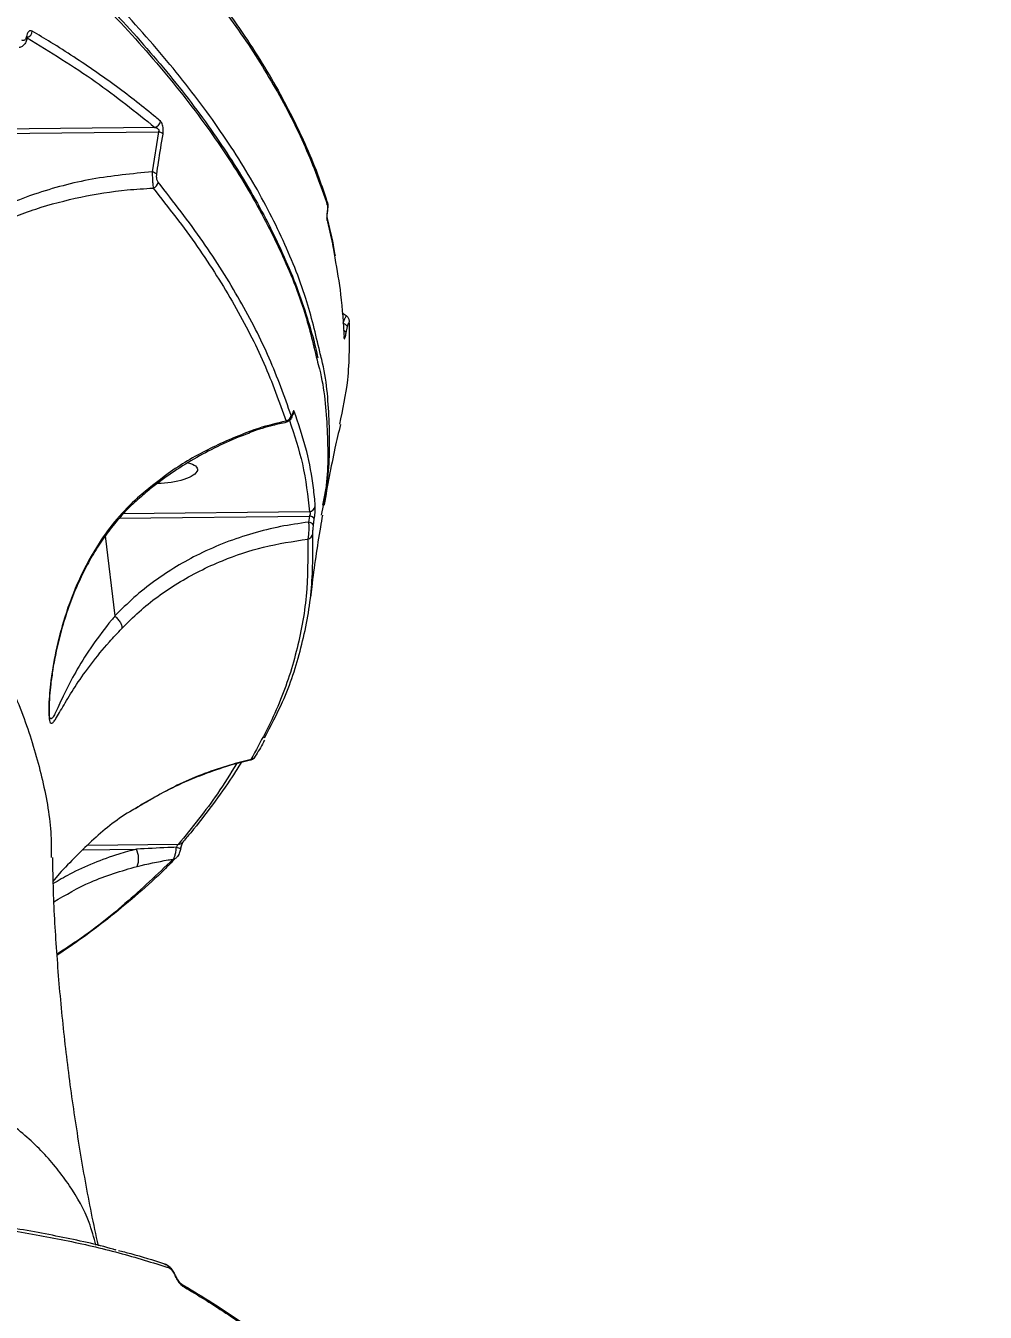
# Model space of a CAD drawing. Header units: millimetres. Extents: x -6028 to 5958, y -6064 to 4137.
# Drawn here: x 508.2 to 652.3, y -688.2 to -494.9 of the extents above; entities that cross this region are included whole.
import ezdxf

# ---------------------------------------------------------------- set-up
doc = ezdxf.new("R2010")
doc.units = ezdxf.units.MM
for name, color, linetype in [('DIKOM_ОБЪЕКТ', 7, 'Continuous'), ('DIKOM_РАЗМЕР_ЗОНА', 7, 'Continuous'), ('DIKOM_РАЗМЕР_ОБЪЕКТА', 7, 'Continuous')]:
    doc.layers.add(name, color=color, linetype=linetype)
doc.styles.add('style1', font='arial.ttf', dxfattribs={"width": 0.8})
doc.dimstyles.new('1-50', dxfattribs={"dimtxt": 300, "dimasz": 200, "dimexe": 100, "dimexo": 0, "dimgap": 100, "dimtad": 1, "dimtxsty": 'style1', "dimcen": 200, "dimclrd": 7, "dimclre": 7, "dimclrt": 7, "dimadec": 1, "dimazin": 2, "dimtfac": 1, "dimtmove": 0, "dimatfit": 2, "dimfxl": 0, "dimlwd": 25, "dimlwe": 18, "dimarcsym": 0})

# ---------------------------------------------------------------- blocks, each defined once
blk = doc.blocks.new('*D9')
at = {"layer": 'Defpoints', "color": 0, "transparency": 16777216}
for p in [(-6027.56, 1459.58), (4556.58, 1382.7), (4556.58, -5964.37)]:
    blk.add_point(p, dxfattribs=at)
at = {"layer": 'DIKOM_РАЗМЕР_ЗОНА', "color": 7, "lineweight": 18, "transparency": 16777216}
for p, q in [((-6027.56, 1459.58), (-6027.56, -6064.37)), ((4556.58, 1382.7), (4556.58, -6064.37))]:
    blk.add_line(p, q, dxfattribs=at)
at = {"layer": 'DIKOM_РАЗМЕР_ЗОНА', "color": 7, "lineweight": 25, "transparency": 16777216}
blk.add_line((-5827.56, -5964.37), (4356.58, -5964.37), dxfattribs=at)
at = {"layer": 'DIKOM_РАЗМЕР_ЗОНА', "color": 7, "transparency": 16777216}
for points in [[(-5827.56, -5931.03), (-5827.56, -5997.7), (-6027.56, -5964.37)], [(4356.58, -5931.03), (4356.58, -5997.7), (4556.58, -5964.37)]]:
    blk.add_solid(points, dxfattribs=at)
at = {"layer": 'DIKOM_РАЗМЕР_ЗОНА', "color": 7, "transparency": 16777216, "insert": (157.08, -5711.2), "char_height": 300, "attachment_point": 5, "style": 'style1'}
blk.add_mtext('10600', dxfattribs=at)
blk = doc.blocks.new('*D11')
at = {"layer": 'Defpoints', "color": 0, "transparency": 16777216}
for p in [(259.43, 2965.58), (1920.55, -3002.33), (4022.59, -3002.33)]:
    blk.add_point(p, dxfattribs=at)
at = {"layer": 'DIKOM_РАЗМЕР_ОБЪЕКТА', "color": 7, "lineweight": 18, "transparency": 16777216}
for p, q in [((259.43, 2965.58), (4122.59, 2965.58)), ((1920.55, -3002.33), (4122.59, -3002.33))]:
    blk.add_line(p, q, dxfattribs=at)
at = {"layer": 'DIKOM_РАЗМЕР_ОБЪЕКТА', "color": 7, "lineweight": 25, "transparency": 16777216}
blk.add_line((4022.59, 2765.58), (4022.59, -2802.33), dxfattribs=at)
at = {"layer": 'DIKOM_РАЗМЕР_ОБЪЕКТА', "color": 7, "transparency": 16777216}
for points in [[(3989.25, 2765.58), (4055.92, 2765.58), (4022.59, 2965.58)], [(3989.25, -2802.33), (4055.92, -2802.33), (4022.59, -3002.33)]]:
    blk.add_solid(points, dxfattribs=at)
at = {"layer": 'DIKOM_РАЗМЕР_ОБЪЕКТА', "color": 7, "transparency": 16777216, "insert": (3769.41, -24.42), "char_height": 300, "attachment_point": 5, "rotation": 90, "style": 'style1'}
blk.add_mtext('6000', dxfattribs=at)
blk = doc.blocks.new('*D12')
at = {"layer": 'Defpoints', "color": 0, "transparency": 16777216}
for p in [(3056.58, 1987.9), (-4027.97, 676.5), (3056.58, -3714.77)]:
    blk.add_point(p, dxfattribs=at)
at = {"layer": 'DIKOM_РАЗМЕР_ОБЪЕКТА', "color": 7, "lineweight": 18, "transparency": 16777216}
for p, q in [((3056.58, 1987.9), (3056.58, -3814.77)), ((-4027.97, 676.5), (-4027.97, -3814.77))]:
    blk.add_line(p, q, dxfattribs=at)
at = {"layer": 'DIKOM_РАЗМЕР_ОБЪЕКТА', "color": 7, "lineweight": 25, "transparency": 16777216}
blk.add_line((-3827.97, -3714.77), (2856.58, -3714.77), dxfattribs=at)
at = {"layer": 'DIKOM_РАЗМЕР_ОБЪЕКТА', "color": 7, "transparency": 16777216}
for points in [[(-3827.97, -3681.44), (-3827.97, -3748.11), (-4027.97, -3714.77)], [(2856.58, -3681.44), (2856.58, -3748.11), (3056.58, -3714.77)]]:
    blk.add_solid(points, dxfattribs=at)
at = {"layer": 'DIKOM_РАЗМЕР_ОБЪЕКТА', "color": 7, "transparency": 16777216, "insert": (20, -3461.6), "char_height": 300, "attachment_point": 5, "style": 'style1'}
blk.add_mtext('7100', dxfattribs=at)

msp = doc.modelspace()

# ---------------------------------------------------------------- linework, layer by layer
at = {"layer": 'DIKOM_ОБЪЕКТ', "color": 7, "linetype": 'Continuous', "lineweight": 15}
for p, q in [((527.629, -510.194), (485.048, -510.702)), ((484.974, -511.35), (528.164, -510.835)), ((528.164, -510.835), (527.223, -516.868)), ((555.742, -538.019), (556.369, -538.453)), ((556.369, -541.042), (556.57, -540.106)), ((556.066, -541.614), (556.066, -541.614)), ((550.836, -567.917), (522.883, -568.251)), ((522.266, -568.905), (550.83, -568.565)), ((550.83, -568.565), (550.712, -569.49)), ((551.452, -569.954), (551.57, -569.032)), ((520.176, -571.562), (521.616, -583.582)), ((542.059, -605.135), (542.013, -605.224)), ((531.143, -617.894), (517.505, -618.057)), ((531.784, -617.622), (531.796, -617.609)), ((512.038, -619.771), (512.038, -619.861)), ((516.846, -618.712), (524.852, -618.617)), ((513.231, -622.307), (512.311, -623.496))]:
    msp.add_line(p, q, dxfattribs=at)
at = {"layer": 'DIKOM_ОБЪЕКТ', "color": 7, "linetype": 'Continuous', "lineweight": 15, "flags": 128}
for points in [[(556.048, -541.828), (556.067, -541.676), (556.066, -541.614)], [(548.279, -553.382), (548.284, -553.357), (548.289, -553.224)], [(541.812, -555.869), (541.836, -555.998), (541.832, -556.049)], [(541.832, -556.049), (541.831, -556.049), (541.83, -556.05)], [(530.627, -682.647), (530.693, -682.676), (530.704, -682.691)]]:
    msp.add_lwpolyline(points, dxfattribs=at)
at = {"layer": 'DIKOM_ОБЪЕКТ', "color": 7, "linetype": 'Continuous', "lineweight": 15}
for centre, radius, start, end in [((508.153, -496.749), 0.279, 353.5789, 49.18338), ((508.082, -495.641), 1.125, 289.25604, 355.98433), ((527.365, -509.133), 1.093, 283.98987, 353.46246), ((527.946, -512.074), 1.258, 44.37192, 80.02516), ((527.028, -518.102), 1.249, 45.33555, 81.03491), ((527.02, -518.243), 1.117, 288.6297, 350.80906), ((552.698, -521.615), 0.846, 347.33875, 18.64013), ((552.692, -523.987), 0.807, 346.90284, 14.01653), ((555.73, -540.623), 0.987, 31.62748, 84.18829), ((555.798, -541.305), 0.629, 24.71283, 74.44994), ((547.095, -553.313), 1.01, 283.5179, 351.23328), ((547.595, -552.737), 0.971, 314.01071, 352.84246), ((550.746, -566.94), 0.982, 275.2068, 351.16359), ((550.695, -570.338), 0.849, 26.89962, 88.85997), ((550.811, -569.415), 0.85, 26.7714, 88.68763), ((550.405, -571.087), 0.962, 281.27565, 351.62244), ((541.936, -604.253), 0.89, 277.97931, 328.27499), ((538.108, -587.05), 32.122, 256.8471, 258.12311), ((531.169, -617.062), 0.832, 268.26495, 317.7059), ((521.924, -620.046), 3.258, 339.2399, 26.01305), ((530.269, -619.288), 0.843, 276.24906, 313.69411), ((528.943, -681.796), 0.862, 20.06925, 71.35804), ((531.05, -684.483), 0.771, 17.55043, 59.37194)]:
    msp.add_arc(centre, radius, start, end, dxfattribs=at)
at = {"layer": 'DIKOM_ОБЪЕКТ', "color": 7, "linetype": 'Continuous', "lineweight": 15, "extrusion": (0, 0, -1)}
for start_param, end_param in [(3.2705296, 5.0436079), (2.3830364, 3.2705296)]:
    msp.add_ellipse((529.38, -562.048), major_axis=(-4.636, -0.538), ratio=0.3365328, start_param=start_param, end_param=end_param, dxfattribs=at)
at = {"layer": 'DIKOM_ОБЪЕКТ', "color": 7, "linetype": 'Continuous', "lineweight": 15}
for points, knots in [([(552.396, -543.921), (551.771, -541.245), (550.434, -535.528), (546.814, -526.617), (541.877, -517.258), (535.606, -507.827), (528.076, -498.344), (519.313, -488.838), (509.361, -479.354), (498.266, -469.937), (486.617, -461.05), (474.598, -452.689), (462.387, -444.841), (449.389, -437.097), (435.665, -429.49), (421.341, -422.088), (406.454, -414.91), (392.69, -408.672), (383.719, -404.872), (380.064, -403.324)], [0, 0, 0, 0, 0.0569207, 0.1216361, 0.1861484, 0.250661, 0.3153762, 0.3801957, 0.445015, 0.5097304, 0.5742426, 0.6297195, 0.6854908, 0.7413275, 0.7971644, 0.8529357, 0.9076535, 0.9623711, 1, 1, 1, 1]), ([(379.543, -404.459), (380.841, -404.998), (385.265, -406.835), (392.626, -410.043), (401.609, -414.072), (410.358, -418.156), (418.868, -422.282), (427.139, -426.45), (435.172, -430.663), (442.974, -434.92), (450.545, -439.225), (457.888, -443.577), (465.005, -447.978), (471.898, -452.429), (478.568, -456.933), (485.009, -461.484), (491.202, -466.07), (497.119, -470.671), (502.743, -475.276), (508.072, -479.881), (513.109, -484.488), (517.856, -489.099), (522.316, -493.716), (526.489, -498.34), (530.376, -502.972), (533.979, -507.613), (537.296, -512.266), (540.327, -516.928), (543.065, -521.588), (545.497, -526.229), (547.61, -530.832), (549.413, -535.393), (550.866, -539.908), (551.747, -543.047), (552.054, -544.671), (552.08, -544.813)], [0, 0, 0, 0, 0.01328152, 0.04529192, 0.07731319, 0.10919023, 0.14092114, 0.17254172, 0.20408906, 0.23559803, 0.26710587, 0.29864079, 0.33023386, 0.36192177, 0.39373952, 0.42572335, 0.45777757, 0.48973483, 0.5215361, 0.55321698, 0.58481337, 0.61636174, 0.64789629, 0.67944919, 0.71104753, 0.74272517, 0.77451669, 0.80645455, 0.83850982, 0.87051597, 0.90232964, 0.93398963, 0.9655267, 0.99697397, 1, 1, 1, 1]), ([(379.75, -405.153), (383.405, -406.702), (393.252, -410.874), (408.661, -417.897), (425.718, -426.259), (442.043, -434.927), (457.56, -443.878), (472.189, -453.088), (485.611, -462.355), (497.807, -471.645), (508.786, -480.926), (518.728, -490.348), (527.552, -499.884), (535.198, -509.504), (541.508, -518.996), (546.448, -528.325), (550.033, -537.028), (551.366, -542.577), (551.979, -545.125)], [0, 0, 0, 0, 0.0377964, 0.1018235, 0.1658993, 0.2299263, 0.2958129, 0.3617532, 0.4276401, 0.4916668, 0.555743, 0.6197699, 0.6856566, 0.7515965, 0.8174834, 0.8815094, 0.9455846, 1, 1, 1, 1]), ([(533.379, -486.088), (534.455, -487.43), (536.779, -490.326), (539.988, -494.768), (543.074, -499.409), (545.842, -504.027), (548.303, -508.624), (550.449, -513.202), (552.196, -517.449), (553.082, -520.159), (553.474, -521.356)], [0, 0, 0, 0, 0.1132114, 0.2443131, 0.3752477, 0.5057678, 0.6359141, 0.7661298, 0.8967099, 1, 1, 1, 1]), ([(533.549, -486.768), (535.834, -489.702), (540.402, -495.569), (545.885, -504.357), (550.428, -513.123), (552.491, -518.908), (553.523, -521.801)], [0, 0, 0, 0, 0.2486171, 0.4972331, 0.7486185, 1, 1, 1, 1]), ([(508.335, -496.538), (508.327, -496.579), (508.293, -496.741), (508.193, -496.971), (508.028, -497.135), (507.842, -497.179), (507.722, -497.098), (507.662, -497.058)], [0, 0, 0, 0, 0.0798431, 0.3181749, 0.5555323, 0.7773604, 1, 1, 1, 1]), ([(509.204, -495.72), (509.111, -495.686), (508.926, -495.617), (508.661, -495.773), (508.448, -496.081), (508.371, -496.395), (508.335, -496.538)], [0, 0, 0, 0, 0.2591178, 0.5177265, 0.7812255, 1, 1, 1, 1]), ([(508.498, -496.558), (508.499, -496.556), (508.505, -496.548), (508.471, -496.62), (508.439, -496.709), (508.43, -496.782), (508.43, -496.783)], [0, 0, 0, 0, 0.1852366, 0.5830116, 0.9910277, 1, 1, 1, 1]), ([(528.451, -509.258), (528.22, -509.063), (527.064, -508.086), (523.951, -505.571), (518.809, -501.786), (513.459, -498.272), (510.142, -496.282), (509.204, -495.72)], [0, 0, 0, 0, 0.0413756, 0.2068742, 0.5381528, 0.8694385, 1, 1, 1, 1]), ([(508.421, -496.78), (508.373, -496.985), (508.276, -497.396), (507.937, -497.849), (507.558, -498.133), (507.305, -498.166), (507.225, -498.176)], [0, 0, 0, 0, 0.3093008, 0.6198037, 0.8791735, 1, 1, 1, 1]), ([(508.425, -496.711), (511.935, -498.873), (518.967, -503.204), (524.739, -507.861), (527.629, -510.194)], [0, 0, 0, 0, 0.4991783, 1, 1, 1, 1]), ([(398.888, -498.765), (403.324, -501.219), (412.194, -506.126), (424.675, -513.699), (436.513, -521.411), (448.003, -529.533), (458.991, -538.029), (469.332, -546.878), (478.725, -555.86), (487.091, -564.944), (494.37, -574.096), (500.334, -583.017), (505.025, -591.673), (508.541, -600.049), (510.896, -608.355), (512.078, -614.943), (512.047, -618.702), (512.038, -619.771)], [0, 0, 0, 0, 0.0640248, 0.1280493, 0.1927115, 0.2573736, 0.3288562, 0.4003936, 0.4718752, 0.5454642, 0.6191139, 0.6927013, 0.7619356, 0.8312207, 0.9004534, 0.9716843, 1, 1, 1, 1]), ([(527.629, -510.194), (527.684, -510.206), (527.812, -510.235), (527.987, -510.31), (528.121, -510.409), (528.188, -510.498), (528.218, -510.565), (528.232, -510.632), (528.227, -510.704), (528.204, -510.774), (528.178, -510.814), (528.164, -510.835)], [0, 0, 0, 0, 0.1852246, 0.430545, 0.6102143, 0.6935293, 0.7464601, 0.8083804, 0.8667837, 0.9298878, 1, 1, 1, 1]), ([(528.846, -511.194), (528.863, -511.064), (528.896, -510.802), (528.883, -510.379), (528.824, -509.987), (528.718, -509.64), (528.588, -509.394), (528.491, -509.297), (528.451, -509.258)], [0, 0, 0, 0, 0.1643718, 0.3291669, 0.4897501, 0.6616141, 0.8614215, 1, 1, 1, 1]), ([(527.906, -517.214), (527.995, -516.611), (528.292, -514.601), (528.618, -512.597), (528.846, -511.194)], [0, 0, 0, 0, 0.2996374, 1, 1, 1, 1]), ([(527.223, -516.868), (524.197, -517.155), (518.144, -517.728), (510.26, -519.834), (503.77, -522.404), (498.58, -525.154), (493.971, -528.294), (490.363, -531.401), (488.43, -533.543), (487.726, -534.323)], [0, 0, 0, 0, 0.1992549, 0.3984546, 0.542933, 0.6708069, 0.798987, 0.9267383, 1, 1, 1, 1]), ([(527.223, -516.868), (527.227, -517.072), (527.234, -517.48), (527.265, -518.124), (527.306, -518.701), (527.345, -519.087), (527.369, -519.249), (527.376, -519.301)], [0, 0, 0, 0, 0.2221185, 0.4443522, 0.6650663, 0.892184, 1, 1, 1, 1]), ([(528.122, -518.421), (528.116, -518.414), (528.075, -518.361), (528.007, -518.238), (527.934, -518.013), (527.891, -517.756), (527.878, -517.475), (527.897, -517.301), (527.906, -517.214)], [0, 0, 0, 0, 0.0354069, 0.2573294, 0.4481754, 0.6281096, 0.8143551, 1, 1, 1, 1]), ([(488.782, -535.724), (489.592, -534.851), (492.042, -532.21), (496.839, -528.47), (503.094, -524.937), (509.692, -522.327), (516.448, -520.539), (522.392, -519.605), (526.071, -519.381), (527.376, -519.301)], [0, 0, 0, 0, 0.0853611, 0.2582621, 0.4312959, 0.5912935, 0.7518441, 0.9119647, 1, 1, 1, 1]), ([(527.376, -519.301), (529.658, -522.232), (534.222, -528.093), (539.699, -536.872), (544.238, -545.628), (546.3, -551.406), (547.331, -554.295)], [0, 0, 0, 0, 0.24861539, 0.49723079, 0.74861498, 1, 1, 1, 1]), ([(548.094, -553.467), (547.075, -550.605), (545.036, -544.882), (540.53, -536.147), (535.047, -527.324), (530.43, -521.389), (528.122, -518.421)], [0, 0, 0, 0, 0.2486171, 0.4972332, 0.7486168, 1, 1, 1, 1]), ([(553.499, -521.357), (553.519, -521.424), (553.575, -521.617), (553.592, -521.968), (553.574, -522.455), (553.521, -522.812), (553.499, -522.965)], [0, 0, 0, 0, 0.1368337, 0.3942121, 0.7407567, 1, 1, 1, 1]), ([(553.523, -521.801), (553.528, -521.82), (553.547, -521.89), (553.562, -522.088), (553.553, -522.414), (553.523, -522.661), (553.508, -522.784)], [0, 0, 0, 0, 0.1086365, 0.3984395, 0.6996808, 1, 1, 1, 1]), ([(553.508, -522.784), (553.487, -522.958), (553.445, -523.306), (553.432, -523.77), (553.451, -524.042), (553.473, -524.147), (553.478, -524.17)], [0, 0, 0, 0, 0.3053911, 0.6114431, 0.9125565, 1, 1, 1, 1]), ([(553.555, -522.595), (553.539, -522.7), (553.5, -522.953), (553.468, -523.32), (553.463, -523.611), (553.47, -523.755), (553.479, -523.808), (553.477, -523.8), (553.477, -523.798)], [0, 0, 0, 0, 0.1988531, 0.4811375, 0.7022033, 0.8655884, 0.9764405, 1, 1, 1, 1]), ([(553.474, -523.797), (553.499, -523.889), (553.98, -525.694), (554.383, -527.585), (554.663, -529.347), (554.682, -529.465)], [0, 0, 0, 0, 0.04769383, 0.93621019, 1, 1, 1, 1]), ([(553.478, -524.17), (553.549, -524.464), (553.901, -525.934), (554.345, -527.825), (554.58, -529.37), (554.642, -529.78)], [0, 0, 0, 0, 0.1551735, 0.7759099, 1, 1, 1, 1]), ([(554.642, -529.78), (554.97, -531.63), (555.698, -535.748), (555.924, -539.668), (556.048, -541.828)], [0, 0, 0, 0, 0.4493169, 1, 1, 1, 1]), ([(556.35, -538.481), (556.351, -538.479), (556.359, -538.44), (556.298, -538.557), (556.167, -538.841), (555.995, -539.241), (555.874, -539.534), (555.83, -539.642)], [0, 0, 0, 0, 0.0127482, 0.290348, 0.5650168, 0.8397715, 1, 1, 1, 1]), ([(556.349, -538.482), (556.362, -538.488), (556.461, -538.535), (556.586, -538.686), (556.714, -538.891), (556.779, -539.09), (556.804, -539.253), (556.806, -539.339), (556.807, -539.379)], [0, 0, 0, 0, 0.037498, 0.2867719, 0.4994353, 0.6868031, 0.854496, 1, 1, 1, 1]), ([(556.787, -539.558), (556.818, -542.432), (556.875, -547.59), (555.818, -552.567), (555.35, -554.77)], [0, 0, 0, 0, 0.5573104, 1, 1, 1, 1]), ([(556.048, -541.828), (556.054, -541.882), (556.065, -541.992), (556.121, -541.945), (556.197, -541.743), (556.284, -541.426), (556.342, -541.164), (556.369, -541.042)], [0, 0, 0, 0, 0.2131651, 0.4264475, 0.6306012, 0.8289126, 1, 1, 1, 1]), ([(556.57, -540.106), (556.589, -540.023), (556.628, -539.849), (556.686, -539.639), (556.738, -539.502), (556.775, -539.463), (556.783, -539.526), (556.787, -539.558)], [0, 0, 0, 0, 0.1798482, 0.3801382, 0.5811731, 0.790761, 1, 1, 1, 1]), ([(552.86, -566.932), (553.131, -565.582), (553.975, -561.374), (553.872, -554.058), (553.416, -547.724), (552.496, -544.293), (552.396, -543.921)], [0, 0, 0, 0, 0.1820378, 0.5672039, 0.9529882, 1, 1, 1, 1]), ([(551.979, -545.125), (552.103, -545.577), (553.08, -549.126), (553.583, -555.621), (553.699, -562.953), (552.863, -567.141), (552.605, -568.431)], [0, 0, 0, 0, 0.0562807, 0.4421009, 0.8282323, 1, 1, 1, 1]), ([(547.331, -554.295), (545.94, -554.629), (544.078, -555.077), (542.269, -555.709), (541.812, -555.869)], [0, 0, 0, 0, 0.74681912, 1, 1, 1, 1]), ([(547.395, -554.492), (546.698, -554.643), (544.943, -555.024), (543.094, -555.577), (541.957, -556.009), (541.833, -556.057)], [0, 0, 0, 0, 0.3697006, 0.9309541, 1, 1, 1, 1]), ([(547.331, -554.295), (547.349, -554.379), (547.37, -554.483), (547.382, -554.449), (547.384, -554.443)], [0, 0, 0, 0, 0.81332226, 1, 1, 1, 1]), ([(548.274, -553.372), (548.24, -553.53), (548.185, -553.78), (547.976, -554.12), (547.716, -554.355), (547.499, -554.424), (547.391, -554.458)], [0, 0, 0, 0, 0.370076, 0.5900246, 0.7962836, 1, 1, 1, 1]), ([(547.833, -554.223), (548.56, -556.387), (550.069, -560.884), (550.574, -565.514), (550.836, -567.917)], [0, 0, 0, 0, 0.4809983, 1, 1, 1, 1]), ([(548.289, -553.224), (548.277, -553.274), (548.247, -553.401), (548.196, -553.523), (548.139, -553.566), (548.109, -553.5), (548.094, -553.467)], [0, 0, 0, 0, 0.18356695, 0.46267163, 0.73096951, 1, 1, 1, 1]), ([(548.319, -553.227), (548.319, -553.227), (548.319, -553.226), (548.304, -553.273), (548.288, -553.345), (548.28, -553.382)], [0, 0, 0, 0, 0.1873668, 0.5831518, 1, 1, 1, 1]), ([(548.559, -552.858), (548.536, -552.817), (548.49, -552.736), (548.405, -552.829), (548.336, -553.018), (548.299, -553.179), (548.289, -553.224)], [0, 0, 0, 0, 0.2928269, 0.5849432, 0.8820106, 1, 1, 1, 1]), ([(551.717, -567.09), (551.699, -566.858), (551.608, -565.698), (551.256, -562.718), (550.379, -558.182), (549.166, -554.634), (548.559, -552.858)], [0, 0, 0, 0, 0.0480652, 0.2403272, 0.6198822, 1, 1, 1, 1]), ([(541.812, -555.869), (539.7, -556.728), (535.436, -558.464), (529.8, -561.876), (526.523, -564.586), (525.014, -565.834)], [0, 0, 0, 0, 0.3460005, 0.6987434, 1, 1, 1, 1]), ([(541.856, -556.118), (541.432, -556.264), (539.762, -556.843), (536.95, -558.133), (533.442, -559.979), (530.094, -562.109), (527.287, -564.149), (525.692, -565.565), (525.08, -566.109)], [0, 0, 0, 0, 0.067949, 0.26784889, 0.4690328, 0.6711475, 0.87376906, 1, 1, 1, 1]), ([(555.488, -554.8), (555.21, -555.998), (554.286, -559.985), (553.531, -564.055), (553.036, -566.922), (553.03, -566.961)], [0, 0, 0, 0, 0.2977365, 0.9904213, 1, 1, 1, 1]), ([(525.014, -565.834), (523.954, -566.868), (521.833, -568.938), (518.85, -573.057), (516.156, -578.012), (514.071, -583.505), (512.68, -588.848), (512.026, -592.852), (511.757, -595.672), (511.671, -597.402), (511.698, -598.888), (511.876, -599.699), (512.157, -599.754), (512.485, -599.416), (513.081, -598.496), (514.111, -596.685), (515.822, -593.857), (518.015, -590.795), (520.343, -587.938), (522.032, -586.128), (522.671, -585.444)], [0, 0, 0, 0, 0.0640657, 0.1282392, 0.217072, 0.3060319, 0.3833443, 0.4604834, 0.4901561, 0.5197423, 0.5505477, 0.5816415, 0.6087106, 0.6342446, 0.6598496, 0.7316544, 0.8037007, 0.8790132, 0.9542777, 1, 1, 1, 1]), ([(525.065, -566.095), (524.725, -566.395), (523.733, -567.271), (522.183, -568.954), (520.412, -571.143), (518.741, -573.593), (517.221, -576.276), (515.833, -579.2), (514.604, -582.35), (513.581, -585.602), (512.837, -588.683), (512.429, -590.682), (512.303, -591.586), (512.298, -591.619)], [0, 0, 0, 0, 0.0469511, 0.1371429, 0.232754, 0.3333421, 0.4379626, 0.5464189, 0.6637818, 0.7854393, 0.8994282, 0.9963594, 1, 1, 1, 1]), ([(524.998, -566.02), (525.01, -566.018), (525.054, -566.01), (525.04, -565.926), (525.019, -565.851), (525.014, -565.834)], [0, 0, 0, 0, 0.218175, 0.8293556, 1, 1, 1, 1]), ([(550.836, -567.917), (550.861, -567.937), (550.91, -567.976), (550.95, -568.08), (550.956, -568.178), (550.948, -568.267), (550.932, -568.338), (550.894, -568.45), (550.859, -568.514), (550.83, -568.565)], [0, 0, 0, 0, 0.2067173, 0.4048964, 0.5394631, 0.590503, 0.7293479, 0.7856626, 1, 1, 1, 1]), ([(551.57, -569.032), (551.589, -568.877), (551.627, -568.566), (551.676, -568.069), (551.709, -567.629), (551.724, -567.283), (551.719, -567.153), (551.717, -567.09)], [0, 0, 0, 0, 0.2063996, 0.413362, 0.6142355, 0.8134612, 1, 1, 1, 1]), ([(550.712, -569.49), (549.294, -569.691), (546.458, -570.093), (542.292, -571.131), (538.221, -572.497), (533.173, -574.708), (528.556, -577.501), (524.428, -580.769), (522.553, -582.644), (521.616, -583.582)], [0, 0, 0, 0, 0.1264506, 0.2529, 0.3828689, 0.5128361, 0.7531129, 0.8765583, 1, 1, 1, 1]), ([(550.712, -569.49), (550.72, -569.707), (550.736, -570.141), (550.727, -570.823), (550.693, -571.422), (550.644, -571.823), (550.606, -571.976), (550.593, -572.03)], [0, 0, 0, 0, 0.2223549, 0.4448433, 0.6638322, 0.880638, 1, 1, 1, 1]), ([(552.777, -568.46), (552.678, -569.047), (552.077, -572.618), (551.451, -576.713), (551.074, -580.256), (551.019, -580.772)], [0, 0, 0, 0, 0.1439476, 0.8752005, 1, 1, 1, 1]), ([(551.356, -571.227), (551.356, -571.194), (551.354, -571.116), (551.362, -570.909), (551.383, -570.616), (551.414, -570.276), (551.44, -570.061), (551.452, -569.954)], [0, 0, 0, 0, 0.148796, 0.348693, 0.5572942, 0.7790337, 1, 1, 1, 1]), ([(522.671, -585.444), (523.517, -584.601), (526.06, -582.069), (531.002, -578.464), (537.345, -575.264), (543.938, -573.055), (548.362, -572.374), (550.593, -572.03)], [0, 0, 0, 0, 0.1161114, 0.3488609, 0.5873471, 0.7918638, 1, 1, 1, 1]), ([(550.593, -572.03), (550.598, -574.896), (550.609, -580.628), (549.024, -589.006), (546.354, -597.222), (543.491, -602.497), (542.059, -605.135)], [0, 0, 0, 0, 0.2484752, 0.4969516, 0.7484754, 1, 1, 1, 1]), ([(544.071, -601.89), (545.03, -600.103), (547.39, -595.704), (549.735, -588.361), (551.37, -579.943), (551.361, -574.132), (551.356, -571.227)], [0, 0, 0, 0, 0.18445, 0.4540974, 0.7270484, 1, 1, 1, 1]), ([(521.619, -583.59), (521.618, -583.591), (521.451, -583.795), (520.229, -585.261), (518.204, -587.974), (515.933, -591.557), (514.157, -594.904), (513.119, -597.207), (512.516, -598.468), (512.199, -599.001), (511.947, -599.148), (511.833, -598.785), (511.781, -598.525), (511.777, -598.432), (511.776, -598.407)], [0, 0, 0, 0, 0.00013585, 0.02996549, 0.21359125, 0.40118391, 0.57758299, 0.75740826, 0.81706254, 0.87776508, 0.93714328, 0.98598589, 0.99620008, 1, 1, 1, 1]), ([(521.616, -583.582), (521.616, -583.583), (521.616, -583.586), (521.618, -583.588), (521.619, -583.589), (521.619, -583.59)], [0, 0, 0, 0, 0.4568731, 0.8232406, 1, 1, 1, 1]), ([(521.619, -583.59), (521.781, -583.748), (522.104, -584.063), (522.46, -584.588), (522.65, -585.036), (522.686, -585.308), (522.673, -585.42), (522.671, -585.444)], [0, 0, 0, 0, 0.2525088, 0.5050454, 0.7575472, 0.9486755, 1, 1, 1, 1]), ([(512.298, -591.619), (512.186, -592.362), (511.982, -593.719), (511.818, -595.466), (511.743, -596.79), (511.73, -597.692), (511.752, -598.234), (511.769, -598.37), (511.774, -598.407)], [0, 0, 0, 0, 0.2818187, 0.5140349, 0.6926875, 0.8392849, 0.9560108, 1, 1, 1, 1]), ([(544.09, -602.219), (544.034, -602.333), (543.615, -603.175), (543.1, -603.996), (542.655, -604.705)], [0, 0, 0, 0, 0.13528609, 1, 1, 1, 1]), ([(542.679, -604.722), (542.657, -604.765), (542.597, -604.882), (542.4, -605.064), (542.19, -605.2), (542.047, -605.218), (542.012, -605.222)], [0, 0, 0, 0, 0.1951632, 0.5306114, 0.8850741, 1, 1, 1, 1]), ([(542.023, -605.265), (541.461, -605.39), (539.557, -605.811), (536.389, -606.831), (532.542, -608.305), (528.841, -610.088), (526.222, -611.504), (524.9, -612.398), (524.704, -612.531)], [0, 0, 0, 0, 0.0910947, 0.3088136, 0.5266083, 0.7444831, 0.9620715, 1, 1, 1, 1]), ([(542.059, -605.135), (541.004, -605.408), (537.359, -606.351), (531.399, -608.562), (526.916, -611.207), (524.726, -612.5)], [0, 0, 0, 0, 0.172616, 0.5957777, 1, 1, 1, 1]), ([(539.893, -605.792), (538.971, -607.289), (536.491, -611.319), (533.207, -615.357), (531.143, -617.894)], [0, 0, 0, 0, 0.3715394, 1, 1, 1, 1]), ([(540.584, -605.598), (540.144, -606.306), (538.83, -608.42), (536.297, -611.94), (533.799, -615.235), (532.184, -617.121), (531.77, -617.605)], [0, 0, 0, 0, 0.177027, 0.5280736, 0.8790323, 1, 1, 1, 1]), ([(524.726, -612.5), (524.567, -612.586), (522.271, -613.84), (518.289, -617.061), (514.928, -620.546), (513.231, -622.307)], [0, 0, 0, 0, 0.03547763, 0.51279754, 1, 1, 1, 1]), ([(530.799, -618.329), (530.389, -618.345), (528.402, -618.422), (526.423, -618.53), (524.852, -618.617)], [0, 0, 0, 0, 0.2060693, 1, 1, 1, 1]), ([(530.799, -618.329), (530.779, -618.558), (530.739, -619.015), (530.613, -619.6), (530.479, -619.964), (530.391, -620.085), (530.361, -620.126)], [0, 0, 0, 0, 0.2865044, 0.5730936, 0.8568961, 1, 1, 1, 1]), ([(531.143, -617.894), (531.136, -617.901), (531.103, -617.931), (531.027, -618.016), (530.913, -618.162), (530.837, -618.273), (530.799, -618.329)], [0, 0, 0, 0, 0.0801752, 0.3668021, 0.6764087, 1, 1, 1, 1]), ([(531.536, -618.3), (531.51, -618.42), (531.442, -618.746), (531.248, -619.294), (531.087, -619.689), (530.877, -619.862), (530.854, -619.881)], [0, 0, 0, 0, 0.19559061, 0.52765119, 0.9500671, 1, 1, 1, 1]), ([(531.805, -617.598), (531.806, -617.597), (531.81, -617.591), (531.785, -617.629), (531.738, -617.724), (531.662, -617.908), (531.573, -618.173), (531.524, -618.382), (531.499, -618.485)], [0, 0, 0, 0, 0.0344524, 0.1577543, 0.303329, 0.5103835, 0.7585973, 1, 1, 1, 1]), ([(512.223, -619.857), (512.256, -621.522), (512.35, -626.414), (512.84, -634.564), (513.672, -644.281), (514.816, -653.977), (516.27, -663.644), (517.687, -671.71), (518.735, -676.557), (519.088, -678.187)], [0, 0, 0, 0, 0.0866559, 0.2546452, 0.421693, 0.5877588, 0.7528172, 0.9168528, 1, 1, 1, 1]), ([(524.852, -618.617), (523.961, -618.855), (521.771, -619.44), (518.41, -620.677), (515.1, -622.165), (513.147, -623.336), (512.319, -623.833)], [0, 0, 0, 0, 0.2001794, 0.4923908, 0.7846022, 1, 1, 1, 1]), ([(530.361, -620.126), (528.011, -622.363), (523.31, -626.837), (517.337, -631.572), (513.54, -633.997), (512.874, -634.422)], [0, 0, 0, 0, 0.4519714, 0.9039403, 1, 1, 1, 1]), ([(530.682, -620.017), (530.135, -620.582), (528.416, -622.356), (525.212, -625.249), (521.078, -628.693), (516.982, -631.817), (514.139, -633.749), (512.884, -634.602)], [0, 0, 0, 0, 0.1097139, 0.3447753, 0.5798945, 0.8145239, 1, 1, 1, 1]), ([(524.97, -621.2), (526.51, -620.846), (528.286, -620.437), (530.117, -620.163), (530.361, -620.126)], [0, 0, 0, 0, 0.866638, 1, 1, 1, 1]), ([(512.437, -626.539), (514.248, -625.475), (518.146, -623.187), (522.591, -621.893), (524.97, -621.2)], [0, 0, 0, 0, 0.4648062, 1, 1, 1, 1]), ([(518.771, -678.113), (518.458, -676.952), (517.597, -673.764), (514.941, -669.113), (510.987, -664.103), (505.883, -659.591), (499.672, -655.575), (492.332, -652.086), (484.081, -649.21), (474.993, -646.926), (465.154, -645.203), (454.359, -643.993), (442.587, -643.329), (429.924, -643.175), (420.807, -643.54), (416.251, -643.722)], [0, 0, 0, 0, 0.0452981, 0.1244503, 0.2036651, 0.2828193, 0.3642791, 0.445805, 0.5272661, 0.6049872, 0.6827646, 0.7604866, 0.8403042, 0.9201825, 1, 1, 1, 1]), ([(521.823, -678.855), (521.672, -678.81), (519.031, -678.02), (513.32, -676.8), (504.697, -675.2), (498.411, -674.451), (495.268, -674.077)], [0, 0, 0, 0, 0.01970394, 0.34494212, 0.67247191, 1, 1, 1, 1]), ([(496.127, -674.612), (499.249, -674.986), (505.494, -675.735), (514.157, -677.307), (522.336, -679.18), (527.281, -680.727), (529.753, -681.5)], [0, 0, 0, 0, 0.2491221, 0.4982454, 0.7491232, 1, 1, 1, 1]), ([(522.137, -678.881), (522.756, -679.042), (525.107, -679.65), (527.458, -680.357), (529.112, -680.947), (529.218, -680.985)], [0, 0, 0, 0, 0.2510659, 0.9523597, 1, 1, 1, 1]), ([(529.216, -680.989), (529.264, -681.002), (529.431, -681.049), (529.708, -681.242), (530.062, -681.585), (530.428, -682.1), (530.616, -682.51), (530.7, -682.692)], [0, 0, 0, 0, 0.0657412, 0.2252239, 0.4617697, 0.7601902, 1, 1, 1, 1]), ([(529.753, -681.5), (529.78, -681.511), (529.868, -681.549), (530.045, -681.705), (530.264, -681.978), (530.469, -682.303), (530.574, -682.532), (530.627, -682.647)], [0, 0, 0, 0, 0.1043769, 0.3454151, 0.5759266, 0.7877425, 1, 1, 1, 1]), ([(530.627, -682.647), (530.702, -682.812), (530.853, -683.142), (531.148, -683.603), (531.475, -684.018), (531.677, -684.169), (531.785, -684.25)], [0, 0, 0, 0, 0.23221971, 0.46402252, 0.71403544, 1, 1, 1, 1]), ([(530.706, -682.694), (530.711, -682.706), (530.751, -682.812), (530.871, -683.049), (531.061, -683.371), (531.26, -683.635), (531.391, -683.777), (531.456, -683.827), (531.449, -683.822), (531.447, -683.821)], [0, 0, 0, 0, 0.0236359, 0.2055539, 0.4209554, 0.6592348, 0.8346215, 0.9594283, 1, 1, 1, 1]), ([(531.426, -683.828), (532.873, -684.692), (536.053, -686.591), (540.623, -689.617), (545.167, -692.886), (548.539, -695.485), (550.3, -697.016), (550.754, -697.411)], [0, 0, 0, 0, 0.2003964, 0.4403424, 0.6793207, 0.9172974, 1, 1, 1, 1]), ([(531.785, -684.25), (532.084, -684.427), (533.579, -685.312), (537.367, -687.644), (542.857, -691.325), (547.69, -694.961), (550.291, -697.129), (551.027, -697.742)], [0, 0, 0, 0, 0.0413724, 0.2068706, 0.538155, 0.8694368, 1, 1, 1, 1]), ([(563.76, -712.337), (562.184, -710.811), (558.763, -707.502), (552.047, -703.101), (543.959, -699), (534.717, -695.507), (524.406, -692.62), (513.563, -690.468), (502.364, -688.953), (490.977, -687.981), (478.846, -687.479), (466.029, -687.449), (452.644, -687.887), (438.726, -688.794), (425.851, -689.981), (417.456, -690.987), (414.035, -691.397)], [0, 0, 0, 0, 0.0687471, 0.1491739, 0.2297288, 0.3102837, 0.3907103, 0.4708837, 0.539828, 0.6091383, 0.6785306, 0.7479229, 0.8172338, 0.8852349, 0.9532357, 1, 1, 1, 1])]:
    msp.add_open_spline(points, degree=3, knots=knots, dxfattribs=at)

# ---------------------------------------------------------------- dimensions: what is measured, and where the dimension line sits
at = {"layer": 'DIKOM_РАЗМЕР_ЗОНА'}
dim = msp.add_linear_dim(base=(4556.575, -5964.368), p1=(-6027.562, 1459.576), p2=(4556.575, 1382.704), text='10600', dimstyle='1-50', dxfattribs=at)
dim.commit()
dim.dimension.update_dxf_attribs({"geometry": '*D9', "text_midpoint": (157.08, -5964.368), "dimtype": 160})
at = {"layer": 'DIKOM_РАЗМЕР_ОБЪЕКТА'}
dim = msp.add_linear_dim(base=(4022.586, -3002.33), p1=(259.433, 2965.575), p2=(1920.546, -3002.33), angle=90, text='6000', dimstyle='1-50', dxfattribs=at)
dim.commit()
dim.dimension.update_dxf_attribs({"geometry": '*D11', "text_midpoint": (4022.586, -24.423), "dimtype": 160})
dim = msp.add_linear_dim(base=(3056.575, -3714.774), p1=(-4027.972, 676.501), p2=(3056.575, 1987.897), text='7100', dimstyle='1-50', dxfattribs=at)
dim.commit()
dim.dimension.update_dxf_attribs({"geometry": '*D12', "text_midpoint": (20, -3714.774), "dimtype": 160})

doc.saveas('drawing.dxf')
